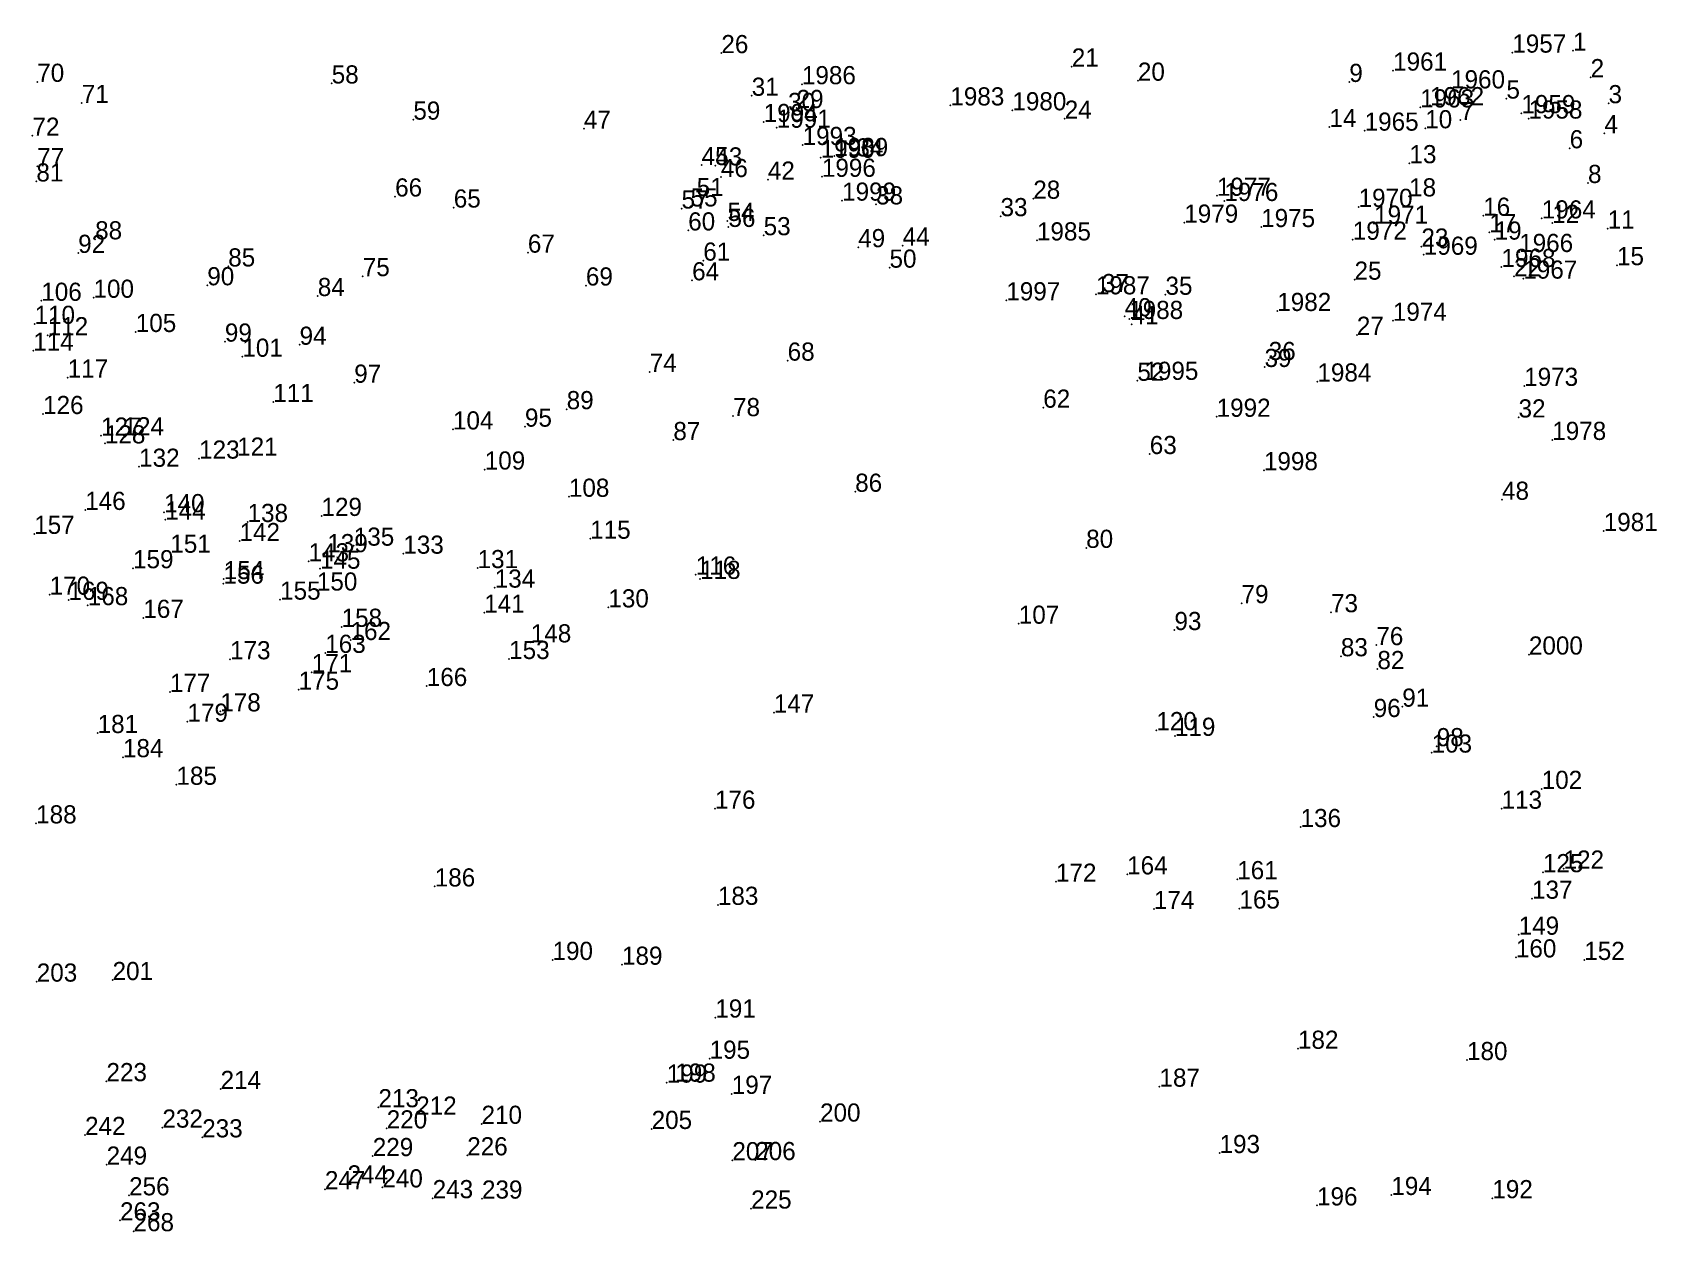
# Model space of a CAD drawing. Header units: metres. Extents: x 1121750 to 1121841, y 512624 to 512853.
# Drawn here: x 1121749.9 to 1121839.5, y 512786.6 to 512852.7 of the extents above; entities that cross this region are included whole.
import ezdxf

# ---------------------------------------------------------------- set-up
doc = ezdxf.new("R2010")
doc.units = ezdxf.units.M
doc.layers.add('shiti', color=10, linetype='CONTINUOUS')
doc.layers.add('zhuji', color=50, linetype='CONTINUOUS')

msp = doc.modelspace()

# ---------------------------------------------------------------- linework, layer by layer
at = {"layer": 'shiti'}
for p in [(1121787.907, 512851.561, 210.46), (1121831.518, 512851.589, 210.37), (1121834.867, 512851.699, 210.31), (1121750.184, 512849.979, 211.06), (1121807.228, 512850.82, 210.35), (1121810.872, 512850.042, 210.32), (1121822.53, 512849.974, 210.35), (1121824.946, 512850.599, 210.45), (1121835.836, 512850.236, 210.43), (1121766.421, 512849.889, 210.07), (1121789.581, 512849.211, 211.86), (1121792.347, 512849.848, 210.11), (1121828.141, 512849.618, 210.47), (1121752.641, 512848.814, 210.17), (1121791.586, 512848.374, 211.93), (1121792.055, 512848.537, 211.54), (1121800.532, 512848.679, 210.25), (1121803.953, 512848.41, 210.42), (1121826.438, 512848.568, 210.42), (1121826.987, 512848.692, 210.34), (1121831.194, 512849.057, 210.44), (1121832.019, 512848.253, 210.31), (1121836.824, 512848.802, 210.31), (1121770.923, 512847.897, 210.34), (1121780.324, 512847.395, 210.64), (1121790.24, 512847.766, 212.03), (1121790.962, 512847.45, 212.15), (1121806.836, 512847.948, 210.33), (1121821.435, 512847.488, 210.47), (1121823.376, 512847.29, 210.33), (1121826.715, 512847.42, 210.33), (1121828.652, 512847.872, 210.43), (1121832.41, 512847.955, 210.37), (1121749.922, 512847.008, 210.94), (1121792.387, 512846.499, 211.66), (1121836.595, 512847.151, 210.29), (1121793.381, 512845.795, 211.57), (1121794.131, 512845.89, 211.41), (1121795.351, 512845.867, 211.01), (1121825.847, 512845.495, 210.41), (1121834.68, 512846.319, 210.36), (1121750.183, 512845.33, 210.72), (1121786.815, 512845.395, 210.32), (1121787.575, 512845.37, 211.44), (1121787.879, 512844.732, 211.61), (1121790.469, 512844.588, 211.87), (1121793.448, 512844.746, 211.76), (1121750.138, 512844.49, 210.39), (1121815.23, 512843.7, 210.34), (1121835.692, 512844.406, 210.41), (1121769.919, 512843.661, 210.37), (1121773.152, 512843.051, 210.41), (1121785.71, 512842.999, 211.46), (1121786.209, 512843.112, 211.82), (1121786.546, 512843.684, 211.71), (1121794.566, 512843.433, 211.92), (1121796.437, 512843.225, 211.16), (1121805.103, 512843.538, 210.41), (1121815.642, 512843.413, 210.42), (1121823.042, 512843.088, 210.35), (1121825.828, 512843.665, 210.44), (1121788.244, 512842.314, 212.05), (1121788.296, 512841.985, 212.12), (1121803.299, 512842.577, 210.57), (1121813.429, 512842.219, 210.49), (1121817.67, 512841.976, 210.44), (1121823.898, 512842.164, 210.33), (1121829.914, 512842.601, 210.47), (1121833.144, 512842.451, 210.35), (1121833.716, 512842.204, 210.39), (1121753.377, 512841.3, 210.64), (1121786.077, 512841.791, 211.24), (1121790.238, 512841.527, 211.94), (1121805.307, 512841.24, 210.48), (1121822.723, 512841.277, 210.46), (1121830.249, 512841.693, 210.36), (1121830.542, 512841.285, 210.35), (1121836.777, 512841.893, 210.38), (1121752.442, 512840.555, 210.54), (1121777.237, 512840.567, 210.73), (1121786.908, 512840.127, 210.24), (1121795.451, 512840.869, 210.25), (1121797.9, 512840.954, 210.65), (1121826.505, 512840.9, 210.36), (1121826.638, 512840.451, 210.34), (1121831.896, 512840.603, 210.49), (1121760.715, 512839.806, 210.54), (1121768.136, 512839.271, 210.65), (1121797.178, 512839.74, 210.33), (1121830.921, 512839.777, 210.37), (1121831.614, 512839.262, 210.43), (1121837.289, 512839.877, 210.52), (1121759.561, 512838.769, 210.33), (1121780.437, 512838.757, 210.58), (1121786.294, 512839.043, 210.13), (1121808.894, 512838.392, 210.78), (1121822.817, 512839.078, 210.36), (1121832.125, 512839.135, 210.5), (1121750.408, 512837.913, 210.58), (1121753.287, 512838.08, 210.7), (1121765.654, 512838.176, 210.39), (1121803.618, 512837.94, 210.46), (1121808.555, 512838.27, 211.05), (1121812.394, 512838.244, 210.51), (1121750.036, 512836.641, 211.1), (1121810.142, 512837.06, 210.41), (1121810.393, 512836.912, 210.51), (1121810.524, 512836.623, 210.62), (1121818.558, 512837.352, 211.16), (1121824.93, 512836.811, 210.37), (1121750.76, 512836.015, 211.18), (1121755.618, 512836.195, 210.49), (1121760.53, 512835.665, 210.44), (1121822.946, 512836.039, 210.33), (1121749.965, 512835.16, 211.59), (1121761.495, 512834.831, 210.51), (1121764.65, 512835.491, 210.35), (1121783.956, 512834, 210.39), (1121791.561, 512834.616, 210.27), (1121817.857, 512834.268, 210.54), (1121818.085, 512834.65, 210.45), (1121751.864, 512833.682, 210.71), (1121767.663, 512833.4, 210.48), (1121810.844, 512833.505, 210.61), (1121811.233, 512833.558, 210.69), (1121820.772, 512833.466, 210.37), (1121832.171, 512833.226, 210.45), (1121763.2, 512832.332, 210.39), (1121750.507, 512831.674, 210.65), (1121779.379, 512831.942, 210.48), (1121788.55, 512831.558, 210.25), (1121805.654, 512832.024, 210.49), (1121815.215, 512831.522, 210.85), (1121831.862, 512831.485, 210.35), (1121753.703, 512830.484, 210.63), (1121754.943, 512830.502, 210.49), (1121773.107, 512830.824, 210.65), (1121777.076, 512830.978, 210.68), (1121753.916, 512830.056, 210.57), (1121761.209, 512829.381, 210.43), (1121785.259, 512830.238, 210.34), (1121811.528, 512829.47, 210.84), (1121833.719, 512830.247, 210.35), (1121755.803, 512828.768, 210.51), (1121759.11, 512829.218, 210.42), (1121774.861, 512828.615, 210.47), (1121817.823, 512828.579, 210.59), (1121779.499, 512827.114, 210.52), (1121795.284, 512827.391, 210.68), (1121830.95, 512826.95, 210.33), (1121752.829, 512826.39, 210.48), (1121757.179, 512826.266, 210.48), (1121757.241, 512825.857, 210.45), (1121765.858, 512826.06, 210.7), (1121750.017, 512825.073, 210.86), (1121761.781, 512825.725, 210.37), (1121836.559, 512825.225, 210.45), (1121757.522, 512824.029, 210.53), (1121761.338, 512824.672, 210.52), (1121766.18, 512824.062, 210.62), (1121767.638, 512824.421, 210.42), (1121780.673, 512824.801, 210.46), (1121808.021, 512824.3, 210.36), (1121755.468, 512823.177, 210.51), (1121765.144, 512823.556, 210.91), (1121765.776, 512823.15, 210.73), (1121770.37, 512823.978, 210.43), (1121774.464, 512823.183, 210.56), (1121760.452, 512822.327, 210.52), (1121760.471, 512822.577, 210.6), (1121786.494, 512822.827, 210.4), (1121786.735, 512822.589, 210.42), (1121750.868, 512821.719, 210.53), (1121751.909, 512821.435, 210.43), (1121763.577, 512821.447, 210.49), (1121765.604, 512821.949, 210.51), (1121775.411, 512822.109, 210.4), (1121752.971, 512821.142, 210.55), (1121756.035, 512820.441, 210.61), (1121774.829, 512820.726, 210.46), (1121781.676, 512821.018, 210.53), (1121816.588, 512821.253, 210.38), (1121821.52, 512820.753, 210.41), (1121766.966, 512819.948, 210.61), (1121804.307, 512820.118, 210.37), (1121812.888, 512819.77, 210.35), (1121767.46, 512819.221, 210.49), (1121777.399, 512819.092, 210.46), (1121824.021, 512818.939, 210.34), (1121760.818, 512818.16, 210.51), (1121766.065, 512818.513, 210.9), (1121776.205, 512818.175, 210.55), (1121822.065, 512818.327, 210.22), (1121832.432, 512818.421, 210.57), (1121765.321, 512817.448, 210.79), (1121824.079, 512817.62, 210.45), (1121757.499, 512816.36, 210.57), (1121764.597, 512816.484, 210.65), (1121771.665, 512816.687, 210.5), (1121760.276, 512815.288, 210.61), (1121790.8, 512815.225, 210.59), (1121825.451, 512815.549, 210.38), (1121758.469, 512814.717, 210.71), (1121811.892, 512814.255, 210.39), (1121823.875, 512814.979, 210.53), (1121753.514, 512814.096, 210.61), (1121812.914, 512813.942, 210.54), (1121827.354, 512813.371, 210.4), (1121754.912, 512812.765, 210.85), (1121827.066, 512813.019, 210.42), (1121757.861, 512811.244, 210.8), (1121833.138, 512811.017, 210.56), (1121787.553, 512809.927, 210.59), (1121830.925, 512809.923, 210.56), (1121750.125, 512809.116, 210.93), (1121819.843, 512808.915, 210.66), (1121810.281, 512806.307, 210.94), (1121833.206, 512806.428, 210.39), (1121834.344, 512806.625, 210.42), (1121772.103, 512805.642, 210.91), (1121806.354, 512805.903, 210.41), (1121816.351, 512806.044, 210.57), (1121787.716, 512804.629, 210.5), (1121811.752, 512804.396, 210.46), (1121816.471, 512804.426, 210.43), (1121832.605, 512804.965, 210.45), (1121831.867, 512802.981, 210.55), (1121831.715, 512801.73, 210.44), (1121778.596, 512801.593, 211.12), (1121782.427, 512801.327, 210.56), (1121835.485, 512801.593, 210.47), (1121750.159, 512800.398, 211.97), (1121754.338, 512800.484, 210.95), (1121787.574, 512798.419, 210.71), (1121819.698, 512796.697, 210.4), (1121787.258, 512796.147, 210.8), (1121829.02, 512796.074, 210.59), (1121754.002, 512794.913, 210.85), (1121760.294, 512794.482, 210.75), (1121784.897, 512794.833, 211.02), (1121785.366, 512794.886, 211.1), (1121812.063, 512794.61, 210.49), (1121788.48, 512794.215, 210.86), (1121768.998, 512793.476, 210.98), (1121771.08, 512793.069, 210.88), (1121793.348, 512792.686, 210.65), (1121752.821, 512791.946, 211.17), (1121757.087, 512792.353, 210.86), (1121759.28, 512791.816, 210.87), (1121769.455, 512792.309, 210.78), (1121774.683, 512792.561, 210.81), (1121784.062, 512792.279, 211.04), (1121815.374, 512790.951, 210.52), (1121754.01, 512790.314, 210.7), (1121768.685, 512790.784, 210.86), (1121773.893, 512790.826, 211.04), (1121788.512, 512790.556, 210.81), (1121789.772, 512790.564, 210.83), (1121767.294, 512789.276, 211.27), (1121755.251, 512788.622, 210.94), (1121766.046, 512788.958, 211.34), (1121769.215, 512789.058, 211.08), (1121771.988, 512788.465, 210.96), (1121774.708, 512788.442, 210.9), (1121824.847, 512788.64, 210.5), (1121830.417, 512788.464, 210.6), (1121789.548, 512787.893, 210.83), (1121820.751, 512788.065, 210.6), (1121754.749, 512787.239, 211.11), (1121755.493, 512786.644, 211.29)]:
    msp.add_point(p, dxfattribs=at)

# ---------------------------------------------------------------- texts
at = {"layer": 'zhuji'}
for s, p in [('1', (1121834.867, 512851.699)), ('26', (1121787.907, 512851.561)), ('21', (1121807.228, 512850.82)), ('1957', (1121831.518, 512851.589)), ('70', (1121750.184, 512849.979)), ('58', (1121766.421, 512849.889)), ('1986', (1121792.347, 512849.848)), ('20', (1121810.872, 512850.042)), ('9', (1121822.53, 512849.974)), ('1961', (1121824.946, 512850.599)), ('2', (1121835.836, 512850.236)), ('31', (1121789.581, 512849.211)), ('1960', (1121828.141, 512849.618)), ('5', (1121831.194, 512849.057)), ('71', (1121752.641, 512848.814)), ('30', (1121791.586, 512848.374)), ('29', (1121792.055, 512848.537)), ('1983', (1121800.532, 512848.679)), ('1980', (1121803.953, 512848.41)), ('1963', (1121826.438, 512848.568)), ('1962', (1121826.987, 512848.692)), ('1959', (1121832.019, 512848.253)), ('3', (1121836.824, 512848.802)), ('59', (1121770.923, 512847.897)), ('47', (1121780.324, 512847.395)), ('1994', (1121790.24, 512847.766)), ('1991', (1121790.962, 512847.45)), ('24', (1121806.836, 512847.948)), ('14', (1121821.435, 512847.488)), ('1965', (1121823.376, 512847.29)), ('10', (1121826.715, 512847.42)), ('7', (1121828.652, 512847.872)), ('1958', (1121832.41, 512847.955)), ('72', (1121749.922, 512847.008)), ('1993', (1121792.387, 512846.499)), ('6', (1121834.68, 512846.319)), ('4', (1121836.595, 512847.151)), ('45', (1121786.815, 512845.395)), ('43', (1121787.575, 512845.37)), ('1990', (1121793.381, 512845.795)), ('1989', (1121794.131, 512845.89)), ('34', (1121795.351, 512845.867)), ('13', (1121825.847, 512845.495)), ('81', (1121750.138, 512844.49)), ('77', (1121750.183, 512845.33)), ('46', (1121787.879, 512844.732)), ('42', (1121790.469, 512844.588)), ('1996', (1121793.448, 512844.746)), ('66', (1121769.919, 512843.661)), ('51', (1121786.546, 512843.684)), ('1977', (1121815.23, 512843.7)), ('18', (1121825.828, 512843.665)), ('8', (1121835.692, 512844.406)), ('65', (1121773.152, 512843.051)), ('57', (1121785.71, 512842.999)), ('55', (1121786.209, 512843.112)), ('1999', (1121794.566, 512843.433)), ('38', (1121796.437, 512843.225)), ('28', (1121805.103, 512843.538)), ('1976', (1121815.642, 512843.413)), ('1970', (1121823.042, 512843.088)), ('60', (1121786.077, 512841.791)), ('54', (1121788.244, 512842.314)), ('56', (1121788.296, 512841.985)), ('33', (1121803.299, 512842.577)), ('1979', (1121813.429, 512842.219)), ('1975', (1121817.67, 512841.976)), ('1971', (1121823.898, 512842.164)), ('16', (1121829.914, 512842.601)), ('1964', (1121833.144, 512842.451)), ('12', (1121833.716, 512842.204)), ('11', (1121836.777, 512841.893)), ('88', (1121753.377, 512841.3)), ('53', (1121790.238, 512841.527)), ('44', (1121797.9, 512840.954)), ('1985', (1121805.307, 512841.24)), ('1972', (1121822.723, 512841.277)), ('23', (1121826.505, 512840.9)), ('17', (1121830.249, 512841.693)), ('19', (1121830.542, 512841.285)), ('92', (1121752.442, 512840.555)), ('67', (1121777.237, 512840.567)), ('61', (1121786.908, 512840.127)), ('49', (1121795.451, 512840.869)), ('1969', (1121826.638, 512840.451)), ('1966', (1121831.896, 512840.603)), ('85', (1121760.715, 512839.806)), ('75', (1121768.136, 512839.271)), ('50', (1121797.178, 512839.74)), ('1968', (1121830.921, 512839.777)), ('22', (1121831.614, 512839.262)), ('1967', (1121832.125, 512839.135)), ('15', (1121837.289, 512839.877)), ('90', (1121759.561, 512838.769)), ('69', (1121780.437, 512838.757)), ('64', (1121786.294, 512839.043)), ('1987', (1121808.555, 512838.27)), ('37', (1121808.894, 512838.392)), ('35', (1121812.394, 512838.244)), ('25', (1121822.817, 512839.078)), ('106', (1121750.408, 512837.913)), ('100', (1121753.287, 512838.08)), ('84', (1121765.654, 512838.176)), ('1997', (1121803.618, 512837.94)), ('1982', (1121818.558, 512837.352)), ('110', (1121750.036, 512836.641)), ('40', (1121810.142, 512837.06)), ('1988', (1121810.393, 512836.912)), ('41', (1121810.524, 512836.623)), ('1974', (1121824.93, 512836.811)), ('112', (1121750.76, 512836.015)), ('105', (1121755.618, 512836.195)), ('99', (1121760.53, 512835.665)), ('27', (1121822.946, 512836.039)), ('114', (1121749.965, 512835.16)), ('101', (1121761.495, 512834.831)), ('94', (1121764.65, 512835.491)), ('36', (1121818.085, 512834.65)), ('74', (1121783.956, 512834)), ('68', (1121791.561, 512834.616)), ('39', (1121817.857, 512834.268)), ('117', (1121751.864, 512833.682)), ('97', (1121767.663, 512833.4)), ('52', (1121810.844, 512833.505)), ('1995', (1121811.233, 512833.558)), ('1984', (1121820.772, 512833.466)), ('1973', (1121832.171, 512833.226)), ('111', (1121763.2, 512832.332)), ('89', (1121779.379, 512831.942)), ('62', (1121805.654, 512832.024)), ('126', (1121750.507, 512831.674)), ('78', (1121788.55, 512831.558)), ('1992', (1121815.215, 512831.522)), ('32', (1121831.862, 512831.485)), ('127', (1121753.703, 512830.484)), ('124', (1121754.943, 512830.502)), ('104', (1121773.107, 512830.824)), ('95', (1121777.076, 512830.978)), ('87', (1121785.259, 512830.238)), ('1978', (1121833.719, 512830.247)), ('128', (1121753.916, 512830.056)), ('121', (1121761.209, 512829.381)), ('63', (1121811.528, 512829.47)), ('132', (1121755.803, 512828.768)), ('123', (1121759.11, 512829.218)), ('109', (1121774.861, 512828.615)), ('1998', (1121817.823, 512828.579)), ('108', (1121779.499, 512827.114)), ('86', (1121795.284, 512827.391)), ('48', (1121830.95, 512826.95)), ('146', (1121752.829, 512826.39)), ('140', (1121757.179, 512826.266)), ('144', (1121757.241, 512825.857)), ('138', (1121761.781, 512825.725)), ('129', (1121765.858, 512826.06)), ('157', (1121750.017, 512825.073)), ('115', (1121780.673, 512824.801)), ('1981', (1121836.559, 512825.225)), ('151', (1121757.522, 512824.029)), ('142', (1121761.338, 512824.672)), ('139', (1121766.18, 512824.062)), ('135', (1121767.638, 512824.421)), ('133', (1121770.37, 512823.978)), ('80', (1121808.021, 512824.3)), ('159', (1121755.468, 512823.177)), ('143', (1121765.144, 512823.556)), ('145', (1121765.776, 512823.15)), ('131', (1121774.464, 512823.183)), ('156', (1121760.452, 512822.327)), ('154', (1121760.471, 512822.577)), ('134', (1121775.411, 512822.109)), ('116', (1121786.494, 512822.827)), ('118', (1121786.735, 512822.589)), ('170', (1121750.868, 512821.719)), ('169', (1121751.909, 512821.435)), ('155', (1121763.577, 512821.447)), ('150', (1121765.604, 512821.949)), ('79', (1121816.588, 512821.253)), ('168', (1121752.971, 512821.142)), ('167', (1121756.035, 512820.441)), ('141', (1121774.829, 512820.726)), ('130', (1121781.676, 512821.018)), ('73', (1121821.52, 512820.753)), ('158', (1121766.966, 512819.948)), ('107', (1121804.307, 512820.118)), ('93', (1121812.888, 512819.77)), ('163', (1121766.065, 512818.513)), ('162', (1121767.46, 512819.221)), ('148', (1121777.399, 512819.092)), ('76', (1121824.021, 512818.939)), ('173', (1121760.818, 512818.16)), ('153', (1121776.205, 512818.175)), ('83', (1121822.065, 512818.327)), ('82', (1121824.079, 512817.62)), ('2000', (1121832.432, 512818.421)), ('171', (1121765.321, 512817.448)), ('177', (1121757.499, 512816.36)), ('175', (1121764.597, 512816.484)), ('166', (1121771.665, 512816.687)), ('178', (1121760.276, 512815.288)), ('147', (1121790.8, 512815.225)), ('96', (1121823.875, 512814.979)), ('91', (1121825.451, 512815.549)), ('181', (1121753.514, 512814.096)), ('179', (1121758.469, 512814.717)), ('120', (1121811.892, 512814.255)), ('119', (1121812.914, 512813.942)), ('98', (1121827.354, 512813.371)), ('184', (1121754.912, 512812.765)), ('103', (1121827.066, 512813.019)), ('185', (1121757.861, 512811.244)), ('102', (1121833.138, 512811.017)), ('176', (1121787.553, 512809.927)), ('113', (1121830.925, 512809.923)), ('188', (1121750.125, 512809.116)), ('136', (1121819.843, 512808.915)), ('164', (1121810.281, 512806.307)), ('161', (1121816.351, 512806.044)), ('125', (1121833.206, 512806.428)), ('122', (1121834.344, 512806.625)), ('186', (1121772.103, 512805.642)), ('172', (1121806.354, 512805.903)), ('183', (1121787.716, 512804.629)), ('174', (1121811.752, 512804.396)), ('165', (1121816.471, 512804.426)), ('137', (1121832.605, 512804.965)), ('149', (1121831.867, 512802.981)), ('190', (1121778.596, 512801.593)), ('160', (1121831.715, 512801.73)), ('152', (1121835.485, 512801.593)), ('189', (1121782.427, 512801.327)), ('203', (1121750.159, 512800.398)), ('201', (1121754.338, 512800.484)), ('191', (1121787.574, 512798.419)), ('195', (1121787.258, 512796.147)), ('182', (1121819.698, 512796.697)), ('180', (1121829.02, 512796.074)), ('223', (1121754.002, 512794.913)), ('214', (1121760.294, 512794.482)), ('199', (1121784.897, 512794.833)), ('198', (1121785.366, 512794.886)), ('187', (1121812.063, 512794.61)), ('213', (1121768.998, 512793.476)), ('197', (1121788.48, 512794.215)), ('212', (1121771.08, 512793.069)), ('210', (1121774.683, 512792.561)), ('200', (1121793.348, 512792.686)), ('242', (1121752.821, 512791.946)), ('232', (1121757.087, 512792.353)), ('233', (1121759.28, 512791.816)), ('220', (1121769.455, 512792.309)), ('205', (1121784.062, 512792.279)), ('229', (1121768.685, 512790.784)), ('226', (1121773.893, 512790.826)), ('193', (1121815.374, 512790.951)), ('249', (1121754.01, 512790.314)), ('207', (1121788.512, 512790.556)), ('206', (1121789.772, 512790.564)), ('247', (1121766.046, 512788.958)), ('244', (1121767.294, 512789.276)), ('240', (1121769.215, 512789.058)), ('256', (1121755.251, 512788.622)), ('243', (1121771.988, 512788.465)), ('239', (1121774.708, 512788.442)), ('196', (1121820.751, 512788.065)), ('194', (1121824.847, 512788.64)), ('192', (1121830.417, 512788.464)), ('263', (1121754.749, 512787.239)), ('225', (1121789.548, 512787.893)), ('268', (1121755.493, 512786.644))]:
    msp.add_text(s, height=1, dxfattribs=at).set_placement(p)

doc.saveas('drawing.dxf')
